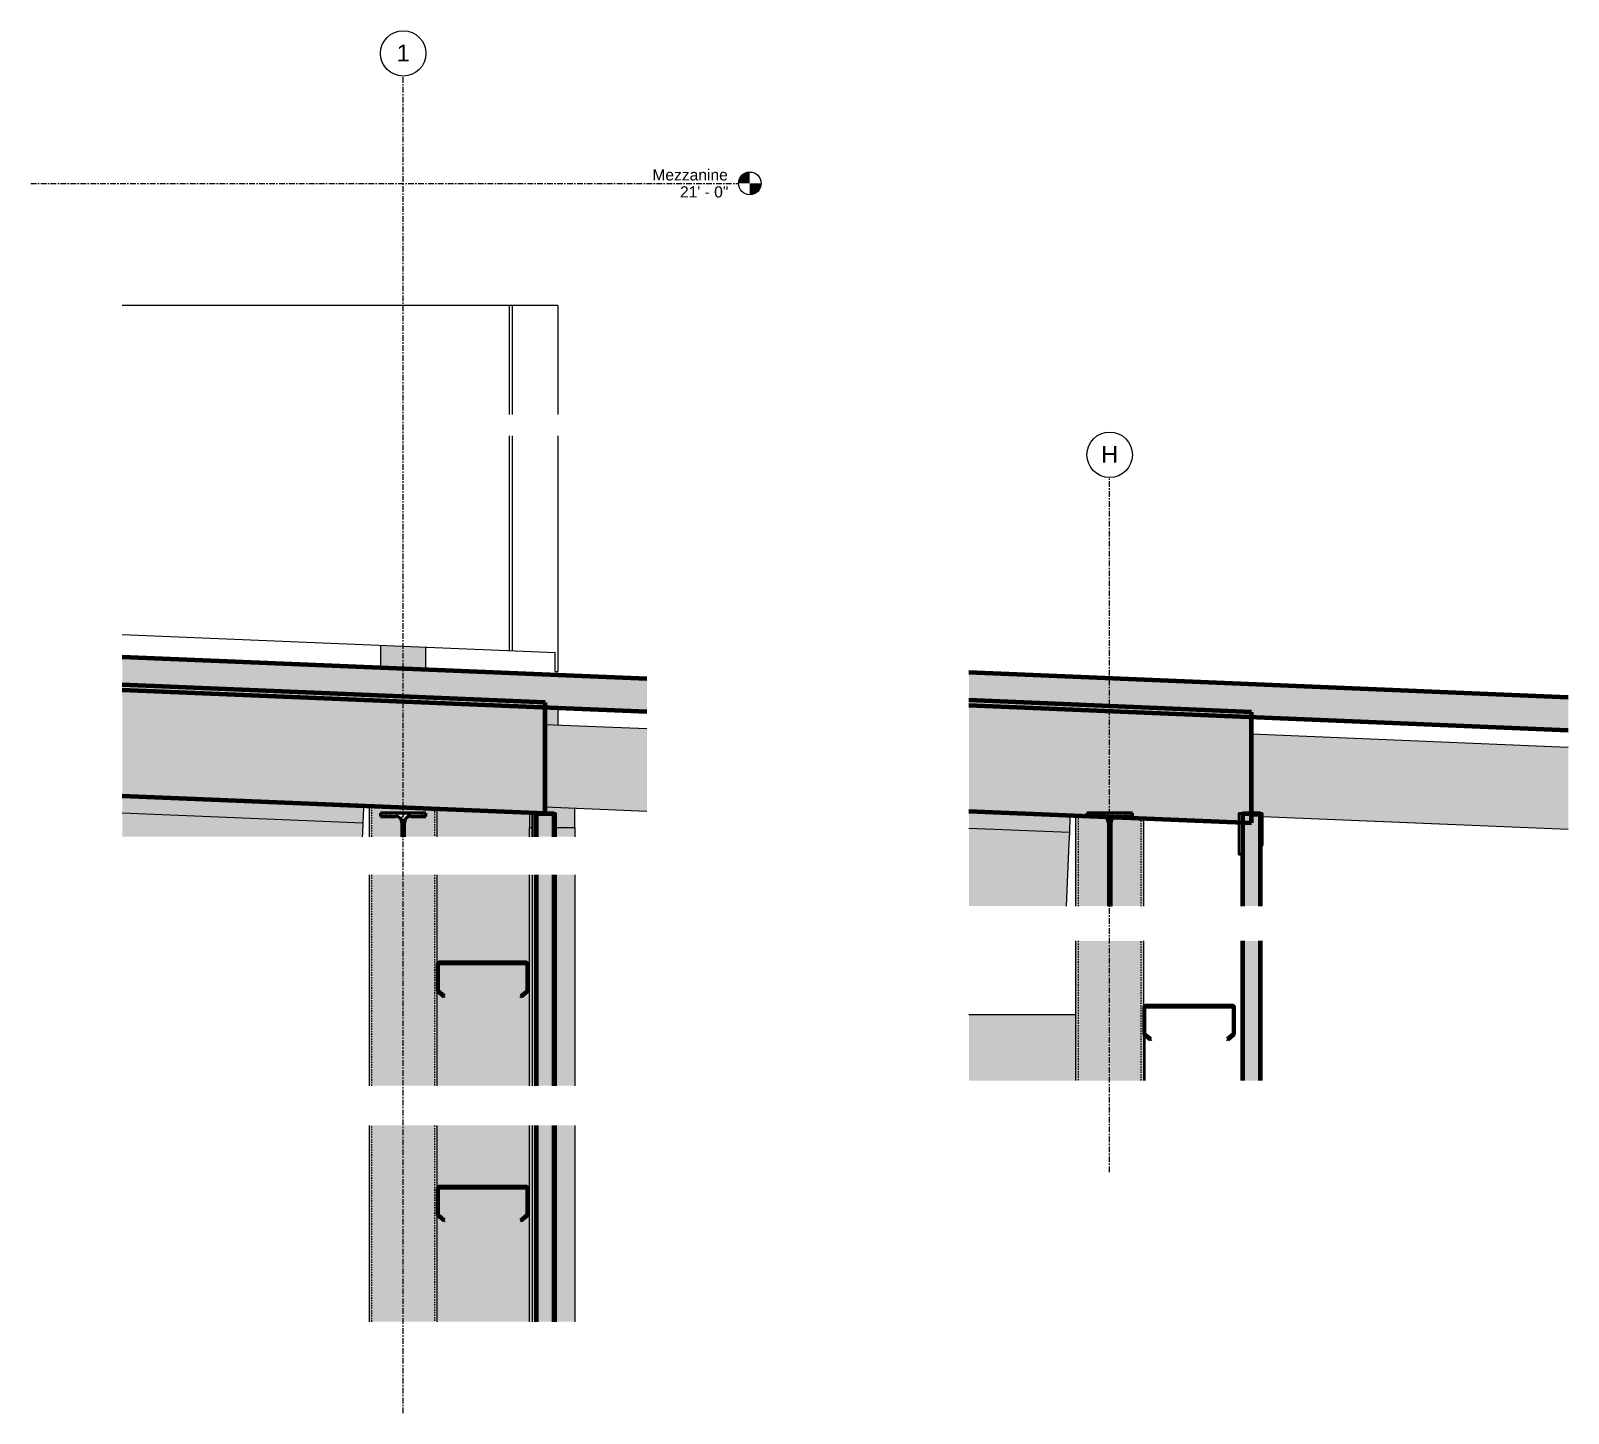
# Model space of a CAD drawing. Header units: inches. Extents: x 22771 to 24314, y 39 to 374.
# Drawn here: x 23992.7 to 24128.2, y 91.1 to 213 of the extents above; entities that cross this region are included whole.
import ezdxf

# ---------------------------------------------------------------- set-up
doc = ezdxf.new("R2010")
doc.units = ezdxf.units.IN
doc.header["$MEASUREMENT"] = 0
doc.linetypes.add('Grid Line 1_2_', pattern=[0.875, 0.5, -0.125, 0.125, -0.125])
doc.linetypes.add('Hidden 1_8_', pattern=[0.1875, 0.125, -0.0625])
for name, color, linetype, lineweight in [('A-CLNG', 13, 'Continuous', 18), ('A-FLOR-LEVL', 51, 'Continuous', 9), ('A-GLAZ-CWMG', 51, 'Continuous', 9), ('A-ROOF', 132, 'Continuous', 18), ('A-WALL', 113, 'Continuous', 18), ('A-WALL-PATT', 111, 'Continuous', 70), ('L-SITE-WALL', 31, 'Continuous', 18), ('S-BEAM', 12, 'Continuous', 9), ('S-COLS', 52, 'Continuous', 9), ('S-GRID', 1, 'Continuous', 9), ('S-GRID-IDEN', 1, 'Continuous', 9)]:
    doc.layers.add(name, color=color, linetype=linetype, lineweight=lineweight)
doc.styles.add('Arial', font='arial.ttf', dxfattribs={"height": 1.475299})
doc.styles.add('Arial_2', font='arial.ttf', dxfattribs={"height": 0.983533})
pattern_1 = [(0, (-68170.72, 145), (-193, 193), [48, -145]), (90, (-68170.72, 145), (-193, 1e-14), [96.25, -96.75]), (180, (-68122.72, 241.25), (-193, 193), [48, -145]), (90, (-68122.72, 145), (-193, 1e-14), [96.25, -96.75]), (180, (-68122.72, 241.5), (-193, 193), [48, -145]), (90, (-68122.72, 241.5), (-193, 1e-14), [96.25, -96.75]), (0, (-68170.72, 337.75), (-193, 193), [48, -145]), (90, (-68170.72, 241.5), (-193, 1e-14), [96.25, -96.75]), (0, (-68122.47, 193), (-193, 193), [48, -145]), (90, (-68122.47, 144.75), (-193, 1e-14), [48.25, -144.75]), (90, (-68074.47, 144.75), (-193, 1e-14), [48.25, -144.75]), (0, (-68122.47, 289.5), (-193, 193), [48, -145]), (90, (-68122.47, 193.25), (-193, 1e-14), [96.25, -96.75]), (180, (-68074.47, 193.25), (-193, 193), [48, -145]), (90, (-68074.47, 193.25), (-193, 1e-14), [96.25, -96.75]), (90, (-68122.47, 289.75), (-193, 1e-14), [48, -145]), (180, (-68074.47, 289.75), (-193, 193), [48, -145]), (90, (-68074.47, 289.75), (-193, 1e-14), [48, -145]), (0, (-68074.22, 145), (-193, 193), [48, -145]), (90, (-68074.22, 145), (-193, 1e-14), [96.25, -96.75]), (180, (-68026.22, 241.25), (-193, 193), [48, -145]), (90, (-68026.22, 145), (-193, 1e-14), [96.25, -96.75]), (180, (-68026.22, 241.5), (-193, 193), [48, -145]), (90, (-68026.22, 241.5), (-193, 1e-14), [96.25, -96.75]), (180, (-68026.22, 337.75), (-193, 193), [48, -145]), (90, (-68074.22, 241.5), (-193, 1e-14), [96.25, -96.75]), (0, (-68025.97, 193), (-193, 193), [48, -145]), (90, (-68025.97, 144.75), (-193, 1e-14), [48.25, -144.75]), (90, (-67977.97, 144.75), (-193, 1e-14), [48.25, -144.75]), (0, (-68025.97, 289.5), (-193, 193), [48, -145]), (90, (-68025.97, 193.25), (-193, 1e-14), [96.25, -96.75]), (180, (-67977.97, 193.25), (-193, 193), [48, -145]), (90, (-67977.97, 193.25), (-193, 1e-14), [96.25, -96.75]), (90, (-68025.97, 289.75), (-193, 1e-14), [48, -145]), (180, (-67977.97, 289.75), (-193, 193), [48, -145]), (90, (-67977.97, 289.75), (-193, 1e-14), [48, -145])]
pattern_2 = [(45, (-67989.021, 102.645), (-0.791959595, 0.791959595), []), (45, (-67989.021, 103.845), (-0.791959595, 0.791959595), [])]
pattern_3 = [(45, (22007.282, 102), (-0.7919596, 0.7919596), []), (45, (22007.282, 103.2), (-0.7919596, 0.7919596), [])]

# ---------------------------------------------------------------- blocks, each defined once
blk = doc.blocks.new('HSS-Hollow Structural Section-Column - HSS6X6X1_4-556726-Detail 2')
at = {"layer": 'S-COLS', "linetype": 'Hidden 1_8_'}
for p, q in [((-22075.41, 141.94), (-22075.41, 144.63)), ((-22069.87, 144.4), (-22069.87, 141.94))]:
    blk.add_line(p, q, dxfattribs=at)
blk = doc.blocks.new('W-Wide Flange - W21X166-782968-Detail 2')
at = {"layer": 'S-BEAM'}
for points in [[(-22076.2, 143.13), (-22076.14, 144.49), (-22097.39, 145.38), (-22097.39, 144.01), (-22077.17, 143.17)], [(-22076.23, 142.24), (-22076.2, 143.13), (-22097.39, 144.01), (-22097.39, 143.12), (-22076.25, 142.24)]]:
    blk.add_hatch(color=256, dxfattribs=at).paths.add_polyline_path(points, flags=0)
h = blk.add_hatch(color=256, dxfattribs=at)
edge = h.paths.add_edge_path(flags=0)
edge.add_line((-22076.25, 141.94), (-22076.23, 142.24))
edge.add_line((-22076.23, 142.24), (-22097.39, 143.12))
edge.add_line((-22097.39, 143.12), (-22097.39, 141.94))
edge.add_line((-22097.39, 141.94), (-22085.94, 141.94))
h.paths.add_polyline_path([(-22097.39, 143.1), (-22097.39, 143.1), (-22097.39, 143.12)], flags=0)
for p, q in [((-22076.14, 144.49), (-22097.39, 145.38)), ((-22076.2, 143.13), (-22097.39, 144.01)), ((-22076.14, 144.49), (-22076.2, 143.13)), ((-22076.23, 142.24), (-22076.25, 141.94)), ((-22076.2, 143.13), (-22076.23, 142.24))]:
    blk.add_line(p, q, dxfattribs=at)
blk = doc.blocks.new('Rectangular Mullion - Profile_Polycarbonate_Upper and left-789837-Detail 2')
at = {"layer": 'A-GLAZ-CWMG'}
h = blk.add_hatch(color=256, dxfattribs=at)
edge = h.paths.add_edge_path(flags=0)
edge.add_line((-22061.22, 141.94), (-22061.22, 143.94))
edge.add_line((-22061.22, 143.94), (-22059.22, 143.94))
edge.add_line((-22059.22, 143.94), (-22059.22, 141.94))
edge.add_line((-22059.22, 141.94), (-22059.16, 141.94))
edge.add_line((-22059.16, 141.94), (-22059.16, 144))
edge.add_line((-22059.16, 144), (-22061.28, 144))
edge.add_line((-22061.28, 144), (-22061.28, 141.94))
at = {"layer": 'A-GLAZ-CWMG', "lineweight": 30}
for p, q in [((-22059.16, 144), (-22061.28, 144)), ((-22061.28, 144), (-22061.28, 141.94)), ((-22061.22, 141.94), (-22061.22, 143.94)), ((-22061.22, 143.94), (-22059.22, 143.94)), ((-22059.22, 143.94), (-22059.22, 141.94)), ((-22059.16, 141.94), (-22059.16, 144))]:
    blk.add_line(p, q, dxfattribs=at)
blk = doc.blocks.new('Rectangular Mullion - Profile_Polycarbonate_Upper and left-791728-Detail 2')
at = {"layer": 'A-GLAZ-CWMG'}
for points in [[(-22060.93, 141.94), (-22060.93, 143.94), (-22061.22, 143.94), (-22061.22, 141.94)], [(-22060.14, 141.94), (-22059.35, 141.94), (-22059.35, 143.94), (-22060.93, 143.94), (-22060.93, 141.94)], [(-22059.35, 141.94), (-22059.28, 141.94), (-22059.28, 143.94), (-22059.35, 143.94), (-22059.35, 143.86)], [(-22059.22, 141.94), (-22059.22, 141.94), (-22059.22, 143.94), (-22059.28, 143.94), (-22059.28, 141.94)]]:
    blk.add_hatch(color=256, dxfattribs=at).paths.add_polyline_path(points, flags=0)
for p, q in [((-22060.93, 143.94), (-22060.93, 141.94)), ((-22059.28, 143.94), (-22059.28, 141.94))]:
    blk.add_line(p, q, dxfattribs=at)
blk = doc.blocks.new('Rectangular Mullion - Rectangular Mullion 1-789721-Detail 2')
at = {"layer": 'A-GLAZ-CWMG'}
h = blk.add_hatch(color=256, dxfattribs=at)
h.paths.add_polyline_path([(-22061.52, 142.75), (-22061.28, 142.75), (-22061.28, 144), (-22060.18, 144), (-22061.52, 144.06), (-22061.52, 143.94)], flags=0)
h.paths.add_polyline_path([(-22059.16, 142.75), (-22057.52, 142.75), (-22057.52, 144.46), (-22060.14, 144.57), (-22060.14, 144), (-22059.16, 144), (-22059.16, 143.94)], flags=0)
for p, q in [((-22061.52, 144.06), (-22061.52, 142.75)), ((-22057.52, 142.75), (-22057.52, 144.46)), ((-22061.52, 142.75), (-22061.28, 142.75)), ((-22059.16, 142.75), (-22057.52, 142.75))]:
    blk.add_line(p, q, dxfattribs=at)
blk = doc.blocks.new('Rectangular Mullion - Rectangular Mullion 1-827437-Detail 2')
at = {"layer": 'A-GLAZ-CWMG'}
h = blk.add_hatch(color=256, dxfattribs=at)
h.paths.add_polyline_path([(-22061.44, 141.94), (-22061.28, 141.94), (-22061.28, 142.75), (-22061.52, 142.75), (-22061.52, 141.94)], flags=0)
h.paths.add_polyline_path([(-22057.52, 141.94), (-22057.52, 142.75), (-22059.16, 142.75), (-22059.16, 141.94)], flags=0)
for p, q in [((-22061.52, 142.75), (-22061.28, 142.75)), ((-22061.52, 141.94), (-22061.52, 142.75)), ((-22059.16, 142.75), (-22057.52, 142.75)), ((-22057.52, 142.75), (-22057.52, 141.94))]:
    blk.add_line(p, q, dxfattribs=at)
blk = doc.blocks.new('Dimension Lumber - 2x8-948139-Detail 2')
at = {"layer": 'S-BEAM'}
h = blk.add_hatch(color=256, dxfattribs=at)
edge = h.paths.add_edge_path(flags=0)
edge.add_line((-22051.16, 151.46), (-22060.14, 151.83))
edge.add_line((-22060.14, 151.83), (-22060.14, 144.57))
edge.add_line((-22060.14, 144.57), (-22051.16, 144.2))
for p, q in [((-22060.14, 151.83), (-22051.16, 151.46)), ((-22060.14, 144.57), (-22051.16, 144.2))]:
    blk.add_line(p, q, dxfattribs=at)
blk = doc.blocks.new('HSS-Round Hollow Structural Section-Column - HSS4X0_220-947151-Detail 2')
at = {"layer": 'S-COLS'}
blk.add_hatch(color=256, dxfattribs=at).paths.add_polyline_path([(-22070.64, 156.65), (-22070.64, 158.65), (-22074.64, 158.81), (-22074.64, 156.82), (-22070.64, 156.65)], flags=0)
for p, q in [((-22074.64, 158.81), (-22074.64, 156.82)), ((-22070.64, 156.65), (-22070.64, 158.64))]:
    blk.add_line(p, q, dxfattribs=at)
blk = doc.blocks.new('W-Wide Flange - W10X15-946479-Detail 2')
at = {"layer": 'S-BEAM'}
h = blk.add_hatch(dxfattribs=at)
h.set_pattern_fill('FP_11', color=256, style=0, pattern_type=2)
h.set_pattern_definition(pattern_2)
h.paths.add_polyline_path([(-22072.53, 141.94), (-22072.53, 143.19), (-22072.51, 143.33), (-22072.45, 143.46), (-22072.37, 143.57), (-22072.25, 143.66), (-22072.11, 143.71), (-22071.98, 143.73), (-22070.64, 143.73), (-22070.64, 144), (-22074.64, 144), (-22074.64, 143.73), (-22073.3, 143.73), (-22073.16, 143.71), (-22073.03, 143.66), (-22072.91, 143.57), (-22072.83, 143.46), (-22072.77, 143.33), (-22072.76, 143.19), (-22072.76, 141.94), (-22072.72, 141.94)], flags=0)
at = {"layer": 'S-BEAM', "lineweight": 50}
for p, q in [((-22070.64, 144), (-22074.64, 144)), ((-22074.64, 144), (-22074.64, 143.73)), ((-22074.64, 143.73), (-22073.3, 143.73)), ((-22071.98, 143.73), (-22070.64, 143.73)), ((-22070.64, 143.73), (-22070.64, 144)), ((-22072.76, 143.19), (-22072.76, 141.94)), ((-22072.53, 141.94), (-22072.53, 143.19))]:
    blk.add_line(p, q, dxfattribs=at)
for centre, start, end in [((-22073.3, 143.19), 0, 90), ((-22071.98, 143.19), 90, 180)]:
    blk.add_arc(centre, 0.543, start, end, dxfattribs=at)
blk = doc.blocks.new('HSS-Hollow Structural Section-Column - HSS6X6X1_4-V5-Detail 2')
at = {"layer": 'S-COLS', "linetype": 'Hidden 1_8_'}
for p, q in [((-22075.41, 119.99), (-22075.41, 138.58)), ((-22069.87, 138.58), (-22069.87, 119.99))]:
    blk.add_line(p, q, dxfattribs=at)
blk = doc.blocks.new('Girt_C - 8_D-948188-Detail 2')
at = {"layer": 'S-BEAM'}
h = blk.add_hatch(dxfattribs=at)
h.set_pattern_fill('FP_11', color=256, style=0, pattern_type=2)
h.set_pattern_definition(pattern_2)
h.paths.add_polyline_path([(-22069.07, 127.84), (-22069, 127.92), (-22069.53, 128.37), (-22069.53, 130.69), (-22069.51, 130.74), (-22069.45, 130.76), (-22061.83, 130.76), (-22061.77, 130.74), (-22061.75, 130.69), (-22061.75, 128.37), (-22062.29, 127.92), (-22062.21, 127.84), (-22061.64, 128.32), (-22061.64, 130.69), (-22061.7, 130.82), (-22061.83, 130.87), (-22069.45, 130.87), (-22069.59, 130.82), (-22069.64, 130.69), (-22069.64, 128.32)], flags=0)
at = {"layer": 'S-BEAM', "lineweight": 50}
for p, q in [((-22069.64, 130.69), (-22069.64, 128.32)), ((-22069.53, 128.37), (-22069.53, 130.69)), ((-22061.83, 130.87), (-22069.45, 130.87)), ((-22069.45, 130.76), (-22061.83, 130.76)), ((-22061.75, 130.69), (-22061.75, 128.37)), ((-22061.64, 128.32), (-22061.64, 130.69)), ((-22069.64, 128.32), (-22069.07, 127.84)), ((-22069, 127.92), (-22069.53, 128.37)), ((-22069.07, 127.84), (-22069, 127.92)), ((-22061.75, 128.37), (-22062.29, 127.92)), ((-22062.29, 127.92), (-22062.21, 127.84)), ((-22062.21, 127.84), (-22061.64, 128.32))]:
    blk.add_line(p, q, dxfattribs=at)
for centre, radius, start, end in [((-22069.45, 130.69), 0.188, 90, 180), ((-22069.45, 130.69), 0.0782, 90, 177.8773), ((-22061.83, 130.69), 0.188, 0, 90), ((-22061.83, 130.69), 0.0782, 3.0424, 90)]:
    blk.add_arc(centre, radius, start, end, dxfattribs=at)
blk = doc.blocks.new('Rectangular Mullion - Profile_Polycarbonate_Upper and left-V6-Detail 2')
at = {"layer": 'A-GLAZ-CWMG'}
for points in [[(-22061.28, 119.99), (-22060.93, 119.99), (-22060.93, 138.58), (-22061.28, 138.58)], [(-22059.35, 119.99), (-22059.35, 138.58), (-22060.93, 138.58), (-22060.93, 119.99), (-22059.78, 119.99)], [(-22059.28, 119.99), (-22059.28, 138.58), (-22059.35, 138.58), (-22059.35, 119.99)], [(-22059.16, 119.99), (-22059.16, 138.58), (-22059.28, 138.58), (-22059.28, 119.99), (-22059.21, 119.99)]]:
    blk.add_hatch(color=256, dxfattribs=at).paths.add_polyline_path(points, flags=0)
for p, q in [((-22061.28, 138.58), (-22061.28, 119.99)), ((-22060.93, 138.58), (-22060.93, 119.99)), ((-22059.28, 138.58), (-22059.28, 119.99)), ((-22059.16, 138.58), (-22059.16, 119.99))]:
    blk.add_line(p, q, dxfattribs=at)
blk = doc.blocks.new('Rectangular Mullion - Rectangular Mullion 1-827436-Detail 2')
at = {"layer": 'A-GLAZ-CWMG'}
h = blk.add_hatch(color=256, dxfattribs=at)
edge = h.paths.add_edge_path(flags=0)
edge.add_line((-22057.52, 119.99), (-22057.52, 131.07))
edge.add_line((-22057.52, 131.07), (-22059.16, 131.07))
edge.add_line((-22059.16, 131.07), (-22059.16, 119.99))
edge.add_line((-22059.16, 119.99), (-22058.45, 119.99))
h.paths.add_polyline_path([(-22061.52, 119.99), (-22061.28, 119.99), (-22061.28, 131.07), (-22061.52, 131.07)], flags=0)
for p, q in [((-22061.52, 119.99), (-22061.52, 131.07)), ((-22057.52, 131.07), (-22057.52, 119.99))]:
    blk.add_line(p, q, dxfattribs=at)
blk = doc.blocks.new('Rectangular Mullion - Rectangular Mullion 1-V7-Detail 2')
at = {"layer": 'A-GLAZ-CWMG'}
h = blk.add_hatch(color=256, dxfattribs=at)
h.paths.add_polyline_path([(-22057.52, 131.07), (-22057.52, 138.58), (-22059.16, 138.58), (-22059.16, 131.07)], flags=0)
h.paths.add_polyline_path([(-22061.52, 131.07), (-22061.28, 131.07), (-22061.28, 138.58), (-22061.52, 138.58)], flags=0)
for p, q in [((-22061.52, 131.07), (-22061.52, 138.58)), ((-22057.52, 138.58), (-22057.52, 131.07))]:
    blk.add_line(p, q, dxfattribs=at)
blk = doc.blocks.new('HSS-Hollow Structural Section-Column - HSS6X6X1_4-V8-Detail 2')
at = {"layer": 'S-COLS', "linetype": 'Hidden 1_8_'}
for p, q in [((-22075.41, 99.2), (-22075.41, 116.49)), ((-22069.87, 116.49), (-22069.87, 99.2))]:
    blk.add_line(p, q, dxfattribs=at)
blk = doc.blocks.new('Girt_C - 8_D-V9-Detail 2')
at = {"layer": 'S-BEAM'}
h = blk.add_hatch(dxfattribs=at)
h.set_pattern_fill('FP_11', color=256, style=0, pattern_type=2)
h.set_pattern_definition(pattern_2)
h.paths.add_polyline_path([(-22062.21, 108.08), (-22061.64, 108.56), (-22061.64, 110.93), (-22061.7, 111.06), (-22061.83, 111.12), (-22069.45, 111.12), (-22069.59, 111.06), (-22069.64, 110.93), (-22069.64, 108.56), (-22069.07, 108.08), (-22069, 108.16), (-22069.53, 108.61), (-22069.53, 110.93), (-22069.51, 110.98), (-22069.45, 111.01), (-22061.83, 111.01), (-22061.77, 110.99), (-22061.75, 110.93), (-22061.75, 108.61), (-22062.29, 108.16)], flags=0)
at = {"layer": 'S-BEAM', "lineweight": 50}
for p, q in [((-22061.83, 111.12), (-22069.45, 111.12)), ((-22069.64, 110.93), (-22069.64, 108.56)), ((-22069.53, 108.61), (-22069.53, 110.93)), ((-22069.45, 111.01), (-22061.83, 111.01)), ((-22061.75, 110.93), (-22061.75, 108.61)), ((-22061.64, 108.56), (-22061.64, 110.93)), ((-22069.64, 108.56), (-22069.07, 108.08)), ((-22069, 108.16), (-22069.53, 108.61)), ((-22061.75, 108.61), (-22062.29, 108.16)), ((-22062.21, 108.08), (-22061.64, 108.56)), ((-22069.07, 108.08), (-22069, 108.16)), ((-22062.29, 108.16), (-22062.21, 108.08))]:
    blk.add_line(p, q, dxfattribs=at)
for centre, radius, start, end in [((-22069.45, 110.93), 0.188, 90, 180), ((-22061.83, 110.93), 0.188, 0, 90), ((-22069.45, 110.93), 0.0782, 90, 177.8773), ((-22061.83, 110.93), 0.0782, 3.0424, 90)]:
    blk.add_arc(centre, radius, start, end, dxfattribs=at)
blk = doc.blocks.new('Rectangular Mullion - Profile_Polycarbonate_Upper and left-V10-Detail 2')
at = {"layer": 'A-GLAZ-CWMG'}
for points in [[(-22061.28, 99.2), (-22060.93, 99.2), (-22060.93, 116.49), (-22061.28, 116.49)], [(-22060.67, 99.2), (-22059.35, 99.2), (-22059.35, 116.49), (-22060.93, 116.49), (-22060.93, 99.2)], [(-22059.35, 99.2), (-22059.28, 99.2), (-22059.28, 116.49), (-22059.35, 116.49), (-22059.35, 111.9)], [(-22059.16, 99.2), (-22059.16, 116.49), (-22059.28, 116.49), (-22059.28, 99.2), (-22059.25, 99.2)]]:
    blk.add_hatch(color=256, dxfattribs=at).paths.add_polyline_path(points, flags=0)
for p, q in [((-22061.28, 116.49), (-22061.28, 99.2)), ((-22060.93, 116.49), (-22060.93, 99.2)), ((-22059.28, 116.49), (-22059.28, 99.2)), ((-22059.16, 116.49), (-22059.16, 99.2))]:
    blk.add_line(p, q, dxfattribs=at)
blk = doc.blocks.new('Rectangular Mullion - Rectangular Mullion 1-V11-Detail 2')
at = {"layer": 'A-GLAZ-CWMG'}
h = blk.add_hatch(color=256, dxfattribs=at)
h.paths.add_polyline_path([(-22061.52, 99.2), (-22061.28, 99.2), (-22061.28, 116.49), (-22061.52, 116.49)], flags=0)
h.paths.add_polyline_path([(-22057.52, 99.2), (-22057.52, 116.49), (-22059.16, 116.49), (-22059.16, 99.2)], flags=0)
for p, q in [((-22061.52, 99.2), (-22061.52, 116.49)), ((-22057.52, 116.49), (-22057.52, 99.2))]:
    blk.add_line(p, q, dxfattribs=at)
blk = doc.blocks.new('HSS-Hollow Structural Section-Column - HSS6X6X1_4-556719-Detail 3')
at = {"layer": 'S-COLS'}
for points in [[(22781.77, 135.82), (22781.77, 143.79), (22781.3, 143.81), (22781.31, 135.82), (22781.55, 135.82)], [(22787.08, 135.82), (22787.3, 135.82), (22787.3, 143.56), (22786.84, 143.58), (22786.84, 135.82), (22787.07, 135.82)]]:
    blk.add_hatch(color=256, dxfattribs=at).paths.add_polyline_path(points, flags=0)
h = blk.add_hatch(color=256, dxfattribs=at)
h.paths.add_polyline_path([(22782.06, 135.82), (22784.19, 135.82), (22784.19, 143.19), (22784.17, 143.33), (22784.12, 143.46), (22784.03, 143.57), (22783.92, 143.66), (22783.8, 143.7), (22783.18, 143.73), (22782.3, 143.73), (22782.3, 143.77), (22781.77, 143.79), (22781.77, 135.82)], flags=0)
h.paths.add_polyline_path([(22786.84, 135.82), (22786.84, 143.58), (22784.71, 143.67), (22784.69, 143.66), (22784.58, 143.57), (22784.49, 143.46), (22784.44, 143.33), (22784.42, 143.19), (22784.42, 135.82), (22785.1, 135.82)], flags=0)
for p, q in [((22781.3, 143.81), (22781.3, 135.82)), ((22787.3, 135.82), (22787.3, 143.56))]:
    blk.add_line(p, q, dxfattribs=at)
at = {"layer": 'S-COLS', "linetype": 'Hidden 1_8_'}
for p, q in [((22781.54, 143.8), (22781.54, 135.82)), ((22787.07, 135.82), (22787.07, 143.57))]:
    blk.add_line(p, q, dxfattribs=at)
blk = doc.blocks.new('W-Wide Flange - W21X166-782557-Detail 3')
at = {"layer": 'S-BEAM'}
for points in [[(22780.75, 142.3), (22780.8, 143.66), (22771.9, 144.03), (22771.9, 143.25), (22771.9, 142.67), (22778.5, 142.39)], [(22780.71, 141.41), (22780.75, 142.3), (22771.9, 142.67), (22771.9, 142.49), (22771.9, 141.78), (22778.5, 141.5)]]:
    blk.add_hatch(color=256, dxfattribs=at).paths.add_polyline_path(points, flags=0)
h = blk.add_hatch(color=256, dxfattribs=at)
edge = h.paths.add_edge_path(flags=0)
edge.add_line((22780.48, 135.82), (22780.71, 141.41))
edge.add_line((22780.71, 141.41), (22771.9, 141.78))
edge.add_line((22771.9, 141.78), (22771.9, 135.93))
edge.add_line((22771.9, 135.93), (22771.9, 135.84))
for p, q in [((22780.8, 143.66), (22771.9, 144.03)), ((22780.8, 143.66), (22780.75, 142.3)), ((22780.75, 142.3), (22771.9, 142.67)), ((22780.75, 142.3), (22780.71, 141.41)), ((22780.71, 141.41), (22780.48, 135.82))]:
    blk.add_line(p, q, dxfattribs=at)
blk = doc.blocks.new('Dimension Lumber - 2x8-945063-Detail 3')
at = {"layer": 'S-BEAM'}
h = blk.add_hatch(color=256, dxfattribs=at)
edge = h.paths.add_edge_path(flags=0)
edge.add_line((22824.71, 149.84), (22796.8, 151))
edge.add_line((22796.8, 151), (22796.8, 144))
edge.add_line((22796.8, 144), (22797.79, 144))
edge.add_line((22797.79, 144), (22797.79, 143.7))
edge.add_line((22797.79, 143.7), (22798.3, 143.68))
edge.add_line((22798.3, 143.68), (22824.71, 142.58))
h.paths.add_polyline_path([(22797.73, 143.7), (22797.73, 143.94), (22797.59, 143.94), (22797.59, 143.71)], flags=0)
blk.add_hatch(color=256, dxfattribs=at).paths.add_polyline_path([(22797.59, 143.71), (22797.59, 143.94), (22796.8, 143.94), (22796.8, 143.74), (22797.59, 143.71)], flags=0)
for p, q in [((22796.8, 151), (22824.71, 149.84)), ((22797.59, 143.71), (22796.8, 143.74)), ((22797.73, 143.7), (22797.59, 143.71)), ((22824.71, 142.58), (22797.79, 143.7))]:
    blk.add_line(p, q, dxfattribs=at)
blk = doc.blocks.new('Rectangular Mullion - Profile_Polycarbonate_Upper and left-783712-Detail 3')
at = {"layer": 'A-GLAZ-CWMG'}
blk.add_hatch(color=256, dxfattribs=at).paths.add_polyline_path([(22796.02, 140.38), (22796.02, 140.63), (22795.95, 140.63), (22795.95, 140.44), (22795.72, 140.44), (22795.72, 143.94), (22797.73, 143.94), (22797.73, 141.23), (22797.66, 141.23), (22797.66, 141.17), (22797.79, 141.17), (22797.79, 144), (22795.66, 144), (22795.66, 140.38)], flags=0)
at = {"layer": 'A-GLAZ-CWMG', "lineweight": 30}
for p, q in [((22795.66, 144), (22795.66, 140.38)), ((22797.79, 144), (22795.66, 144)), ((22795.72, 140.44), (22795.72, 143.94)), ((22795.72, 143.94), (22797.73, 143.94)), ((22797.73, 143.94), (22797.73, 141.23)), ((22797.79, 141.17), (22797.79, 144)), ((22797.73, 141.23), (22797.66, 141.23)), ((22797.66, 141.23), (22797.66, 141.17)), ((22797.66, 141.17), (22797.79, 141.17)), ((22795.66, 140.38), (22796.02, 140.38)), ((22795.95, 140.44), (22795.72, 140.44)), ((22796.02, 140.63), (22795.95, 140.63)), ((22795.95, 140.63), (22795.95, 140.44)), ((22796.02, 140.38), (22796.02, 140.63))]:
    blk.add_line(p, q, dxfattribs=at)
blk = doc.blocks.new('W-Wide Flange - W10X15-946397-Detail 3')
at = {"layer": 'S-BEAM'}
h = blk.add_hatch(dxfattribs=at)
h.set_pattern_fill('FP_12', color=256, style=0, pattern_type=2)
h.set_pattern_definition(pattern_3)
h.paths.add_polyline_path([(22784.19, 135.82), (22784.42, 135.82), (22784.42, 143.19), (22784.44, 143.33), (22784.49, 143.46), (22784.58, 143.57), (22784.69, 143.66), (22784.82, 143.71), (22784.96, 143.73), (22786.3, 143.73), (22786.3, 144), (22782.3, 144), (22782.3, 143.73), (22783.65, 143.73), (22783.79, 143.71), (22783.92, 143.66), (22784.03, 143.57), (22784.12, 143.46), (22784.17, 143.33), (22784.19, 143.19), (22784.19, 139.53)], flags=0)
at = {"layer": 'S-BEAM', "lineweight": 50}
for p, q in [((22786.3, 144), (22782.3, 144)), ((22782.3, 144), (22782.3, 143.73)), ((22782.3, 143.73), (22783.65, 143.73)), ((22784.96, 143.73), (22786.3, 143.73)), ((22786.3, 143.73), (22786.3, 144)), ((22784.19, 143.19), (22784.19, 135.82)), ((22784.42, 135.82), (22784.42, 143.19))]:
    blk.add_line(p, q, dxfattribs=at)
for centre, start, end in [((22783.65, 143.19), 0, 90), ((22784.96, 143.19), 90, 180)]:
    blk.add_arc(centre, 0.542, start, end, dxfattribs=at)
blk = doc.blocks.new('Locker Rooms_Ryan_ifc-3-Detail 3')
at = {"layer": 'A-WALL', "lineweight": 5}
h = blk.add_hatch(color=10, dxfattribs=at)
edge = h.paths.add_edge_path(flags=0)
edge.add_line((22771.9, 120.45), (22781.3, 120.45))
edge.add_line((22781.3, 120.45), (22781.3, 126.26))
edge.add_line((22781.3, 126.26), (22771.9, 126.26))
h.paths.add_polyline_path([(22787.41, 120.45), (22787.41, 124.42), (22787.3, 124.51), (22787.3, 120.45), (22787.41, 120.45)], flags=0)
at = {"layer": 'A-WALL', "color": 7}
for p, q in [((22771.9, 126.26), (22781.3, 126.26)), ((22787.41, 124.42), (22787.41, 120.45))]:
    blk.add_line(p, q, dxfattribs=at)
blk = doc.blocks.new('HSS-Hollow Structural Section-Column - HSS6X6X1_4-V12-Detail 3')
at = {"layer": 'S-COLS'}
for points in [[(22781.33, 120.45), (22781.77, 120.45), (22781.77, 132.76), (22781.3, 132.76), (22781.3, 120.45)], [(22783.66, 120.45), (22786.84, 120.45), (22786.84, 132.76), (22781.77, 132.76), (22781.77, 120.45)], [(22786.84, 120.45), (22787.3, 120.45), (22787.3, 132.76), (22786.84, 132.76), (22786.84, 126.61)]]:
    blk.add_hatch(color=256, dxfattribs=at).paths.add_polyline_path(points, flags=0)
for p, q in [((22781.3, 132.76), (22781.3, 120.45)), ((22787.3, 126.88), (22787.3, 132.76)), ((22787.3, 120.45), (22787.3, 124.51))]:
    blk.add_line(p, q, dxfattribs=at)
at = {"layer": 'S-COLS', "linetype": 'Hidden 1_8_'}
for p, q in [((22781.54, 132.76), (22781.54, 120.45)), ((22787.07, 120.45), (22787.07, 132.76))]:
    blk.add_line(p, q, dxfattribs=at)
blk = doc.blocks.new('Girt_C - 8_D-773999-Detail 3')
at = {"layer": 'S-BEAM'}
h = blk.add_hatch(dxfattribs=at)
h.set_pattern_fill('FP_12', color=256, style=0, pattern_type=2)
h.set_pattern_definition(pattern_3)
h.paths.add_polyline_path([(22794.73, 124.03), (22795.3, 124.51), (22795.3, 126.88), (22795.25, 127.01), (22795.12, 127.07), (22787.49, 127.07), (22787.36, 127.01), (22787.3, 126.88), (22787.3, 124.51), (22787.88, 124.03), (22787.95, 124.12), (22787.41, 124.57), (22787.41, 126.88), (22787.44, 126.94), (22787.49, 126.96), (22795.12, 126.96), (22795.17, 126.94), (22795.19, 126.89), (22795.19, 124.57), (22794.66, 124.12)], flags=0)
at = {"layer": 'S-BEAM', "lineweight": 50}
for p, q in [((22787.3, 126.88), (22787.3, 124.51)), ((22787.41, 124.57), (22787.41, 126.88)), ((22795.12, 127.07), (22787.49, 127.07)), ((22787.49, 126.96), (22795.12, 126.96)), ((22795.19, 126.89), (22795.19, 124.57)), ((22795.3, 124.51), (22795.3, 126.88)), ((22787.3, 124.51), (22787.88, 124.03)), ((22787.95, 124.12), (22787.41, 124.57)), ((22787.88, 124.03), (22787.95, 124.12)), ((22795.19, 124.57), (22794.66, 124.12)), ((22794.66, 124.12), (22794.73, 124.03)), ((22794.73, 124.03), (22795.3, 124.51))]:
    blk.add_line(p, q, dxfattribs=at)
for centre, radius, start, end in [((22787.49, 126.88), 0.188, 90, 180), ((22787.49, 126.88), 0.0782, 90, 177.8773), ((22795.12, 126.88), 0.188, 0, 90), ((22795.12, 126.88), 0.0782, 3.0424, 90)]:
    blk.add_arc(centre, radius, start, end, dxfattribs=at)
blk = doc.blocks.new('Grid - Grid Head - Circle-14747-Detail 2')
at = {"layer": 'S-GRID-IDEN'}
blk.add_circle((-22072.64, 210.96), 2, dxfattribs=at)
blk = doc.blocks.new('Level - Level Head - Circle-15001-Detail 2')
at = {"layer": 'A-FLOR-LEVL'}
h = blk.add_hatch(color=256, dxfattribs=at)
edge = h.paths.add_edge_path(flags=0)
edge.add_line((-22042.1, 199.51), (-22043.1, 199.51))
edge.add_arc((-22042.1, 199.51), 1, 90, 180, ccw=False)
edge.add_line((-22042.1, 200.51), (-22042.1, 199.51))
h = blk.add_hatch(color=256, dxfattribs=at)
edge = h.paths.add_edge_path(flags=0)
edge.add_line((-22042.1, 198.51), (-22042.1, 199.51))
edge.add_line((-22042.1, 199.51), (-22041.1, 199.51))
edge.add_arc((-22042.1, 199.51), 1, -90, 0, ccw=False)
blk.add_circle((-22042.1, 199.51), 1, dxfattribs=at)
blk = doc.blocks.new('Grid - Grid Head - Circle-14747-Detail 3')
at = {"layer": 'S-GRID-IDEN'}
blk.add_circle((22784.3, 175.59), 2, dxfattribs=at)

msp = doc.modelspace()

# ---------------------------------------------------------------- hatches: boundary and pattern name
at = {"layer": 'A-CLNG'}
for points in [[(24038.06, 144), (24038.06, 153.76), (24000.81, 155.31), (24000.81, 145.55), (24035.49, 144.11)], [(24100.3, 143.16), (24100.3, 152.92), (24075.4, 153.96), (24075.4, 144.2), (24088.6, 143.65)]]:
    msp.add_hatch(color=256, dxfattribs=at).paths.add_polyline_path(points, flags=0)
at = {"layer": 'A-ROOF'}
msp.add_hatch(color=256, dxfattribs=at).paths.add_polyline_path([(24047.04, 152.96), (24047.04, 155.84), (24000.81, 157.76), (24000.81, 154.89), (24035.49, 153.44)], flags=0)
h = msp.add_hatch(color=256, dxfattribs=at)
edge = h.paths.add_edge_path(flags=0)
edge.add_line((24128.2, 154.21), (24075.4, 156.41))
edge.add_line((24075.4, 156.41), (24075.4, 153.54))
edge.add_line((24075.4, 153.54), (24101.8, 152.44))
edge.add_line((24101.8, 152.44), (24128.2, 151.34))
at = {"layer": 'A-WALL', "lineweight": 9, "transparency": 33554649}
for points in [[(24038.85, 141.94), (24038.85, 143.94), (24037.28, 143.94), (24037.28, 141.94), (24038.83, 141.94)], [(24101.09, 135.82), (24101.09, 143.94), (24099.51, 143.94), (24099.51, 135.82), (24101, 135.82)], [(24038.85, 119.99), (24038.85, 138.58), (24037.28, 138.58), (24037.28, 119.99), (24038.22, 119.99)], [(24100.5, 120.45), (24101.09, 120.45), (24101.09, 132.76), (24099.51, 132.76), (24099.51, 120.45)], [(24038.85, 99.2), (24038.85, 116.49), (24037.28, 116.49), (24037.28, 99.2), (24037.68, 99.2)]]:
    msp.add_hatch(color=256, dxfattribs=at).paths.add_polyline_path(points, flags=0)
at = {"layer": 'A-WALL-PATT', "lineweight": 9}
h = msp.add_hatch(dxfattribs=at)
h.set_pattern_fill('FP_10', color=256, style=0, pattern_type=2)
h.set_pattern_definition(pattern_1)
h.paths.add_polyline_path([(24023.93, 179.13), (24038.94, 179.13), (24038.94, 188.76), (24000.81, 188.76), (24000.81, 179.13)], flags=0)
h = msp.add_hatch(dxfattribs=at)
h.set_pattern_fill('FP_10', color=256, style=0, pattern_type=2)
h.set_pattern_definition(pattern_1)
h.paths.add_polyline_path([(24038.94, 158.17), (24038.94, 177.26), (24000.81, 177.26), (24000.81, 159.76), (24035.49, 158.31)], flags=0)
at = {"layer": 'L-SITE-WALL'}
h = msp.add_hatch(color=256, dxfattribs=at)
h.paths.add_polyline_path([(24029.71, 141.94), (24036.69, 141.94), (24036.69, 144.06), (24028.56, 144.39), (24028.56, 141.94)], flags=0)
h.paths.add_polyline_path([(24039.19, 151.78), (24039.19, 153.29), (24038.06, 153.34), (24038.06, 151.83), (24039.08, 151.79)], flags=0)
h = msp.add_hatch(color=256, dxfattribs=at)
h.paths.add_polyline_path([(24028.56, 119.99), (24036.69, 119.99), (24036.69, 138.58), (24028.56, 138.58), (24028.56, 128.32)], flags=0)
h.paths.add_polyline_path([(24035.99, 127.84), (24035.92, 127.92), (24036.45, 128.37), (24036.45, 130.69), (24036.43, 130.74), (24036.38, 130.76), (24028.75, 130.76), (24028.7, 130.74), (24028.67, 130.69), (24028.67, 128.37), (24029.21, 127.92), (24029.14, 127.84), (24028.56, 128.32), (24028.56, 130.69), (24028.62, 130.82), (24028.75, 130.87), (24036.38, 130.87), (24036.51, 130.82), (24036.56, 130.69), (24036.56, 128.32), (24036.38, 128.16)], flags=0)
h = msp.add_hatch(color=256, dxfattribs=at)
h.paths.add_polyline_path([(24030.63, 99.2), (24036.69, 99.2), (24036.69, 116.49), (24028.56, 116.49), (24028.56, 99.2)], flags=0)
h.paths.add_polyline_path([(24029.14, 108.08), (24028.56, 108.56), (24028.56, 110.93), (24028.62, 111.06), (24028.75, 111.12), (24036.38, 111.12), (24036.51, 111.06), (24036.56, 110.93), (24036.56, 108.56), (24035.99, 108.08), (24035.92, 108.16), (24036.45, 108.61), (24036.45, 110.93), (24036.43, 110.99), (24036.38, 111.01), (24028.75, 111.01), (24028.7, 110.98), (24028.67, 110.93), (24028.67, 108.61), (24029.21, 108.16)], flags=0)
at = {"layer": 'S-COLS'}
for points in [[(24023.03, 141.94), (24023.03, 144.62), (24022.56, 144.64), (24022.56, 141.94), (24022.81, 141.94)], [(24023.56, 141.94), (24025.45, 141.94), (24025.45, 143.19), (24025.43, 143.33), (24025.37, 143.46), (24025.29, 143.57), (24025.18, 143.66), (24025.05, 143.71), (24024.91, 143.73), (24023.56, 143.73), (24023.56, 144), (24027.56, 144), (24027.56, 143.73), (24026.22, 143.73), (24026.08, 143.71), (24025.95, 143.66), (24025.84, 143.57), (24025.75, 143.46), (24025.7, 143.33), (24025.68, 143.19), (24025.68, 141.94), (24028.1, 141.94), (24028.1, 144.41), (24023.03, 144.62), (24023.03, 141.94)], [(24028.11, 141.94), (24028.56, 141.94), (24028.56, 144.39), (24028.1, 144.41), (24028.1, 141.94)], [(24022.8, 119.99), (24023.03, 119.99), (24023.03, 138.58), (24022.56, 138.58), (24022.56, 119.99), (24022.7, 119.99)], [(24023.93, 119.99), (24028.1, 119.99), (24028.1, 138.58), (24023.03, 138.58), (24023.03, 119.99)], [(24028.33, 119.99), (24028.56, 119.99), (24028.56, 138.58), (24028.1, 138.58), (24028.1, 119.99), (24028.2, 119.99)], [(24022.97, 99.2), (24023.03, 99.2), (24023.03, 116.49), (24022.56, 116.49), (24022.56, 99.2), (24022.8, 99.2)], [(24024.24, 99.2), (24028.1, 99.2), (24028.1, 116.49), (24023.03, 116.49), (24023.03, 99.2), (24023.93, 99.2)], [(24028.1, 99.2), (24028.56, 99.2), (24028.56, 116.49), (24028.1, 116.49), (24028.1, 107.84)]]:
    msp.add_hatch(color=256, dxfattribs=at).paths.add_polyline_path(points, flags=0)

# ---------------------------------------------------------------- linework, layer by layer
at = {"layer": 'A-CLNG', "lineweight": 70}
for p, q in [((24038.06, 153.76), (24000.81, 155.31)), ((24038.06, 144), (24038.06, 153.76)), ((24100.3, 152.92), (24075.4, 153.96)), ((24100.3, 143.16), (24100.3, 152.92)), ((24000.81, 145.55), (24038.06, 144)), ((24075.4, 144.2), (24100.3, 143.16))]:
    msp.add_line(p, q, dxfattribs=at)
at = {"layer": 'A-ROOF', "lineweight": 70}
for p, q in [((24047.04, 155.84), (24000.81, 157.76)), ((24128.2, 154.21), (24075.4, 156.41)), ((24000.81, 154.89), (24047.04, 152.96)), ((24075.4, 153.54), (24128.2, 151.34))]:
    msp.add_line(p, q, dxfattribs=at)
at = {"layer": 'A-WALL', "lineweight": 70}
for p, q in [((24038.85, 143.94), (24037.28, 143.94)), ((24037.28, 143.94), (24037.28, 141.94)), ((24038.85, 141.94), (24038.85, 143.94)), ((24099.51, 143.94), (24099.51, 135.82)), ((24101.09, 143.94), (24099.51, 143.94)), ((24101.09, 135.82), (24101.09, 143.94)), ((24037.28, 138.58), (24037.28, 119.99)), ((24038.85, 119.99), (24038.85, 138.58)), ((24099.51, 132.76), (24099.51, 120.45)), ((24101.09, 120.45), (24101.09, 132.76)), ((24037.28, 116.49), (24037.28, 99.2)), ((24038.85, 99.2), (24038.85, 116.49))]:
    msp.add_line(p, q, dxfattribs=at)
at = {"layer": 'L-SITE-WALL'}
for p, q in [((24039.19, 188.76), (24000.81, 188.76)), ((24039.19, 188.76), (24039.19, 179.13)), ((24039.19, 177.26), (24039.19, 156.5)), ((24000.81, 159.76), (24038.94, 158.17)), ((24038.94, 156.5), (24038.94, 158.17)), ((24038.94, 156.5), (24039.19, 156.5)), ((24039.19, 153.29), (24039.19, 151.78))]:
    msp.add_line(p, q, dxfattribs=at)
at = {"layer": 'S-COLS'}
for p, q in [((24022.56, 144.64), (24022.56, 141.94)), ((24028.56, 141.94), (24028.56, 144.39)), ((24022.56, 138.58), (24022.56, 119.99)), ((24028.56, 130.69), (24028.56, 138.58)), ((24028.56, 119.99), (24028.56, 128.32)), ((24022.56, 116.49), (24022.56, 99.2)), ((24028.56, 110.93), (24028.56, 116.49)), ((24028.56, 99.2), (24028.56, 108.56))]:
    msp.add_line(p, q, dxfattribs=at)
at = {"layer": 'S-GRID', "linetype": 'Grid Line 1_2_'}
for p, q in [((24025.56, 91.13), (24025.56, 208.96)), ((24087.8, 112.39), (24087.8, 173.59))]:
    msp.add_line(p, q, dxfattribs=at)

# ---------------------------------------------------------------- block references
at = {"lineweight": 5}
msp.add_blockref('Locker Rooms_Ryan_ifc-3-Detail 3', (1303.5, 0), dxfattribs=at)
at = {"layer": 'A-FLOR-LEVL'}
msp.add_blockref('Level - Level Head - Circle-15001-Detail 2', (46098.2, 0), dxfattribs=at)
at = {"layer": 'A-GLAZ-CWMG'}
for name, p in [('Rectangular Mullion - Rectangular Mullion 1-789721-Detail 2', (46098.2, 0)), ('Rectangular Mullion - Profile_Polycarbonate_Upper and left-789837-Detail 2', (46098.2, 0)), ('Rectangular Mullion - Profile_Polycarbonate_Upper and left-791728-Detail 2', (46098.2, 0)), ('Rectangular Mullion - Profile_Polycarbonate_Upper and left-783712-Detail 3', (1303.5, 0)), ('Rectangular Mullion - Rectangular Mullion 1-827437-Detail 2', (46098.2, 0)), ('Rectangular Mullion - Rectangular Mullion 1-V7-Detail 2', (46098.2, 0)), ('Rectangular Mullion - Profile_Polycarbonate_Upper and left-V6-Detail 2', (46098.2, 0)), ('Rectangular Mullion - Rectangular Mullion 1-827436-Detail 2', (46098.2, 0)), ('Rectangular Mullion - Rectangular Mullion 1-V11-Detail 2', (46098.2, 0)), ('Rectangular Mullion - Profile_Polycarbonate_Upper and left-V10-Detail 2', (46098.2, 0))]:
    msp.add_blockref(name, p, dxfattribs=at)
at = {"layer": 'S-BEAM'}
for name, p in [('Dimension Lumber - 2x8-948139-Detail 2', (46098.2, 0)), ('Dimension Lumber - 2x8-945063-Detail 3', (1303.5, 0)), ('W-Wide Flange - W21X166-782968-Detail 2', (46098.2, 0)), ('W-Wide Flange - W10X15-946479-Detail 2', (46098.2, 0)), ('W-Wide Flange - W21X166-782557-Detail 3', (1303.5, 0)), ('W-Wide Flange - W10X15-946397-Detail 3', (1303.5, 0)), ('Girt_C - 8_D-948188-Detail 2', (46098.2, 0)), ('Girt_C - 8_D-773999-Detail 3', (1303.5, 0)), ('Girt_C - 8_D-V9-Detail 2', (46098.2, 0))]:
    msp.add_blockref(name, p, dxfattribs=at)
at = {"layer": 'S-COLS'}
for name, p in [('HSS-Round Hollow Structural Section-Column - HSS4X0_220-947151-Detail 2', (46098.2, 0)), ('HSS-Hollow Structural Section-Column - HSS6X6X1_4-556719-Detail 3', (1303.5, 0)), ('HSS-Hollow Structural Section-Column - HSS6X6X1_4-V12-Detail 3', (1303.5, 0))]:
    msp.add_blockref(name, p, dxfattribs=at)
at = {"layer": 'S-COLS', "linetype": 'Hidden 1_8_'}
for name in ['HSS-Hollow Structural Section-Column - HSS6X6X1_4-556726-Detail 2', 'HSS-Hollow Structural Section-Column - HSS6X6X1_4-V5-Detail 2', 'HSS-Hollow Structural Section-Column - HSS6X6X1_4-V8-Detail 2']:
    msp.add_blockref(name, (46098.2, 0), dxfattribs=at)
at = {"layer": 'S-GRID-IDEN'}
for name, p in [('Grid - Grid Head - Circle-14747-Detail 2', (46098.2, 0)), ('Grid - Grid Head - Circle-14747-Detail 3', (1303.5, 0))]:
    msp.add_blockref(name, p, dxfattribs=at)

# ---------------------------------------------------------------- texts
at = {"layer": 'A-FLOR-LEVL', "insert": (24054.16, 200.75), "char_height": 0.984, "width": 7.908, "attachment_point": 3, "line_spacing_factor": 0.938532, "style": 'Arial_2', "bg_fill": 3, "box_fill_scale": 1.25, "bg_fill_color": 0, "bg_fill_transparency": 0}
msp.add_mtext('Mezzanine', dxfattribs=at)

# ---------------------------------------------------------------- next in the draw order: texts
at = {"layer": 'A-FLOR-LEVL', "insert": (24054.21, 199.25), "char_height": 0.984, "width": 5.076, "attachment_point": 3, "line_spacing_factor": 0.938532, "style": 'Arial_2', "bg_fill": 3, "box_fill_scale": 1.25, "bg_fill_color": 0, "bg_fill_transparency": 0}
msp.add_mtext('21\' - 0"', dxfattribs=at)
at = {"layer": 'S-GRID-IDEN', "char_height": 1.48, "attachment_point": 2, "line_spacing_factor": 0.938532, "style": 'Arial', "bg_fill": 3, "box_fill_scale": 1.25, "bg_fill_color": 0, "bg_fill_transparency": 0}
for s, insert, width in [('1', (24025.56, 211.74), 1.368), ('H', (24087.8, 176.37), 1.764)]:
    msp.add_mtext(s, dxfattribs=dict(at, insert=insert, width=width))

# ---------------------------------------------------------------- next in the draw order: linework, layer by layer
at = {"layer": 'A-FLOR-LEVL', "linetype": 'Grid Line 1_2_'}
msp.add_line((23992.75, 199.51), (24055.11, 199.51), dxfattribs=at)

doc.saveas('drawing.dxf')
